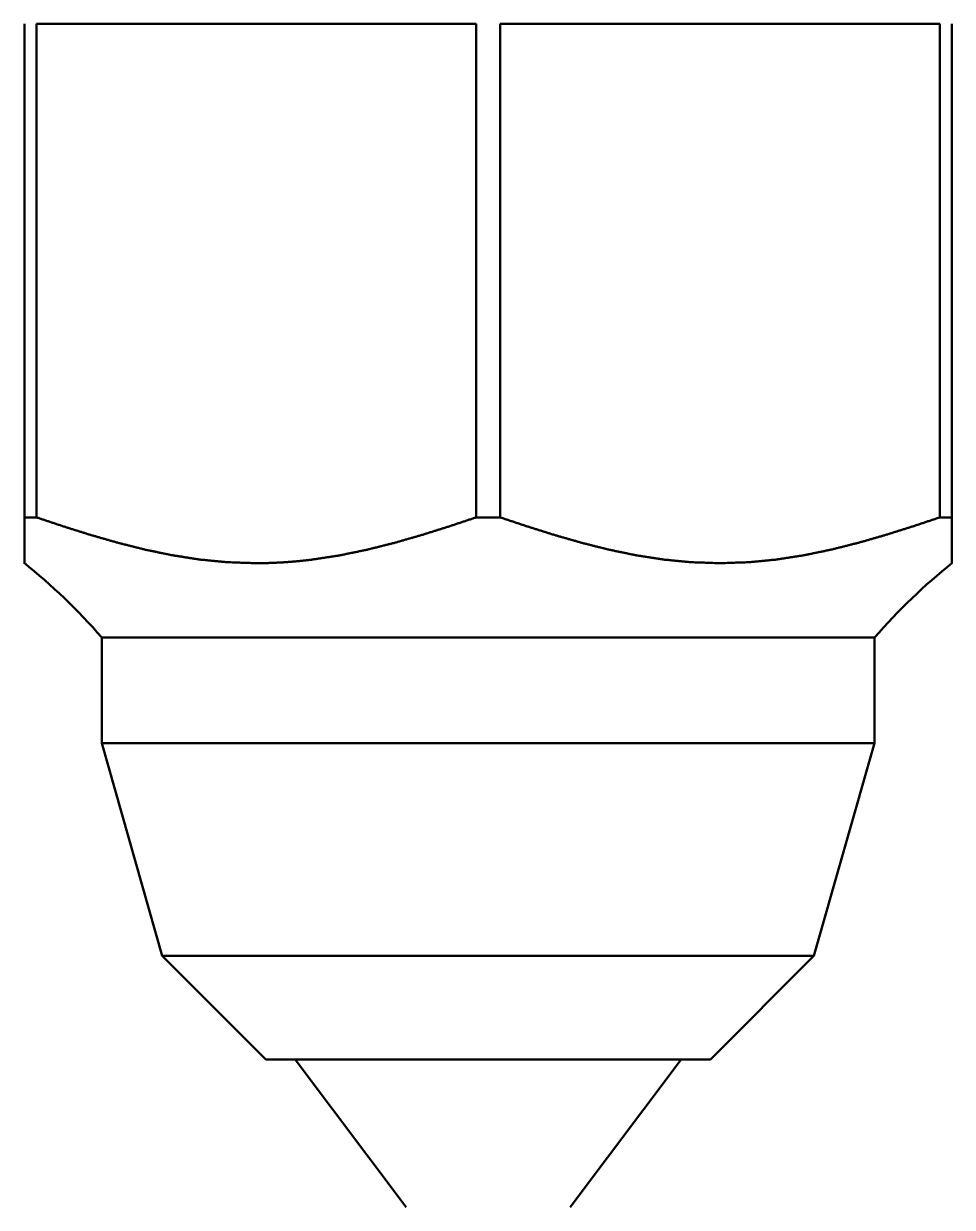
# Paper-space layout 'Layout1' of a CAD drawing. Header units: millimetres. Extents: x 0 to 420, y 0 to 297.
# Drawn here: x 183.84 to 189.85, y 144.85 to 152.51 of the extents above; entities that cross this region are included whole.
import ezdxf

# ---------------------------------------------------------------- set-up
doc = ezdxf.new("R2010")
doc.units = ezdxf.units.MM
doc.layers.add('170', color=7, linetype='Continuous', true_color=0xffffff)

psp = doc.layouts.get("Layout1")

# ---------------------------------------------------------------- linework, layer by layer
at = {"layer": '170', "color": 155, "linetype": 'Continuous', "lineweight": 50}
for p, q in [((183.8445, 152.5088), (183.8445, 149.3137)), ((183.9224, 149.3137), (183.9224, 152.5088)), ((186.7666, 152.5088), (183.9224, 152.5088)), ((186.7666, 152.5088), (186.7666, 149.3137)), ((186.9224, 149.3137), (186.9224, 152.5088)), ((189.7666, 152.5088), (186.9224, 152.5088)), ((189.7666, 152.5088), (189.7666, 149.3137)), ((189.8445, 149.3137), (189.8445, 152.5088)), ((184.3445, 148.537), (184.3445, 147.8526)), ((189.3445, 147.8526), (189.3445, 148.537)), ((184.3445, 147.8526), (184.7364, 146.4755)), ((188.9525, 146.4755), (189.3445, 147.8526)), ((184.7364, 146.4755), (185.4062, 145.8062)), ((188.2828, 145.8062), (188.9525, 146.4755)), ((185.5965, 145.8062), (186.3145, 144.8488)), ((187.3745, 144.8488), (188.0925, 145.8062))]:
    psp.add_line(p, q, dxfattribs=at)
for centre, start, end in [((181.3335, 145.9037), 41.17131, 51.2087), ((192.3555, 145.9037), 128.82636, 138.82869)]:
    psp.add_arc(centre, 4, start, end, dxfattribs=at)
for points, knots in [([(183.8445, 149.0174), (183.8445, 149.0228), (183.8445, 149.03), (183.8445, 149.0399), (183.8445, 149.1045), (183.8445, 149.1999), (183.8445, 149.3137)], [0, 0, 0.018314, 0.042418, 0.075976, 0.294031, 0.61597, 1, 1]), ([(183.9224, 149.3137), (184.0963, 149.2557), (184.2707, 149.2007), (184.4457, 149.1504), (184.6215, 149.106), (184.7983, 149.0692), (184.9763, 149.0413), (185.1556, 149.0238), (185.3365, 149.0174), (185.4275, 149.0186), (185.5189, 149.0228), (185.5647, 149.0261), (185.6104, 149.03), (185.6559, 149.0346), (185.7014, 149.0399), (185.8821, 149.0676), (186.0611, 149.1045), (186.2388, 149.1492), (186.4154, 149.1999), (186.5913, 149.2552), (186.7665, 149.3137)], [0, 0, 0.062816, 0.125455, 0.187835, 0.249944, 0.311809, 0.37352, 0.435259, 0.497252, 0.528426, 0.559773, 0.575504, 0.591218, 0.606906, 0.622584, 0.685197, 0.747826, 0.810595, 0.873554, 0.9367, 1, 1]), ([(186.9224, 149.3137), (187.0969, 149.2555), (187.2718, 149.2004), (187.4475, 149.1499), (187.6241, 149.1054), (187.8019, 149.0685), (187.9811, 149.0407), (188.1619, 149.0234), (188.3445, 149.0174)], [0, 0, 0.126022, 0.251699, 0.376955, 0.501743, 0.626148, 0.750394, 0.874832, 1, 1]), ([(188.3445, 149.0174), (188.527, 149.0234), (188.7078, 149.0407), (188.887, 149.0685), (189.0648, 149.1054), (189.2414, 149.1499), (189.4171, 149.2004), (189.5921, 149.2555), (189.7666, 149.3137)], [0, 0, 0.125154, 0.249606, 0.373852, 0.498258, 0.623031, 0.748288, 0.873978, 1, 1]), ([(189.8445, 149.3137), (189.8445, 149.2557), (189.8445, 149.1504), (189.8445, 149.0692), (189.8445, 149.0238), (189.8445, 149.0174)], [0, 0, 0.1958, 0.551296, 0.825269, 0.978477, 1, 1]), ([(188.0945, 148.537), (187.4008, 148.537), (185.9311, 148.537), (184.7789, 148.537), (184.3445, 148.537)], [0, 0, 0.184983, 0.576886, 0.884151, 1, 1]), ([(189.3445, 148.537), (188.7596, 148.537), (188.0945, 148.537)], [0, 0, 0.467895, 1, 1]), ([(184.3445, 147.8526), (184.4556, 147.8526), (185.2858, 147.8526), (186.6577, 147.8526), (188.0945, 147.8526)], [0, 0, 0.029622, 0.251018, 0.616855, 1, 1]), ([(188.0945, 147.8526), (188.7596, 147.8526), (189.3445, 147.8526)], [0, 0, 0.532105, 1, 1]), ([(184.7364, 146.4755), (184.8635, 146.4755), (185.7904, 146.4755), (187.2105, 146.4755), (187.8985, 146.4755)], [0, 0, 0.040196, 0.333318, 0.782425, 1, 1]), ([(187.8985, 146.4755), (188.8254, 146.4755), (188.9525, 146.4755)], [0, 0, 0.879393, 1, 1]), ([(185.4062, 145.8062), (185.5305, 145.8062), (186.4, 145.8062), (187.5636, 145.8062)], [0, 0, 0.057621, 0.460636, 1, 1])]:
    psp.add_open_spline(points, degree=1, knots=knots, dxfattribs=at)
for points in [[(183.9224, 149.3137), (183.8445, 149.3137)], [(186.9224, 149.3137), (186.7665, 149.3137)], [(189.8445, 149.3137), (189.7666, 149.3137)], [(187.5636, 145.8062), (188.2828, 145.8062)]]:
    psp.add_open_spline(points, degree=1, dxfattribs=at)

doc.saveas('drawing.dxf')
